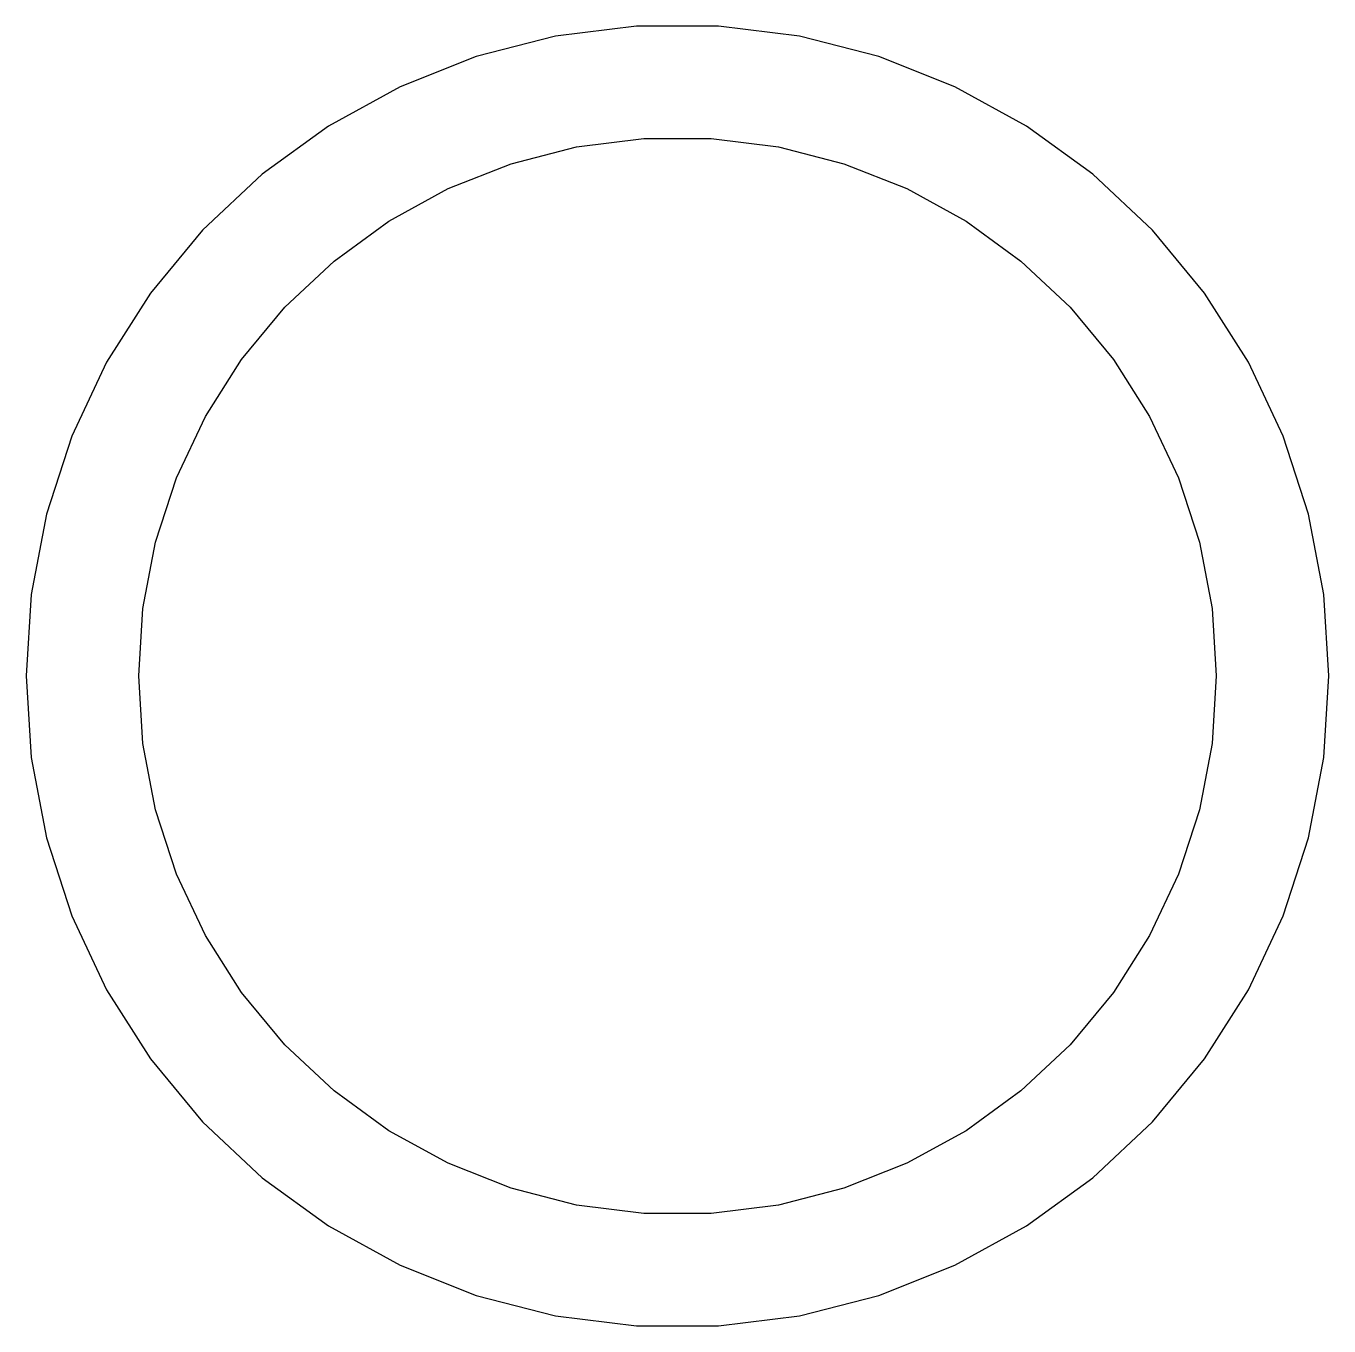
# Model space of a CAD drawing. Header units: metres. Extents: x -12 to 12, y -12 to 120.
# Drawn here: x -10.28 to 10.28, y 99.74 to 120.26 of the extents above.
import ezdxf

# ---------------------------------------------------------------- set-up
doc = ezdxf.new("R2010")
doc.units = ezdxf.units.M

msp = doc.modelspace()

# ---------------------------------------------------------------- linework, layer by layer
for p, q in [((-0.64534, 120.257), (-1.92584, 120.096)), ((0.64534, 120.257), (-0.64534, 120.257)), ((1.92584, 120.096), (0.64534, 120.257)), ((-1.92584, 120.096), (-3.17598, 119.775)), ((3.17598, 119.775), (1.92584, 120.096)), ((-3.17598, 119.775), (-4.37602, 119.3)), ((4.37602, 119.3), (3.17598, 119.775)), ((-4.37602, 119.3), (-5.50706, 118.678)), ((5.50706, 118.678), (4.37602, 119.3)), ((-5.50706, 118.678), (-6.55125, 117.919)), ((6.55125, 117.919), (5.50706, 118.678)), ((-1.59273, 118.349), (-0.533707, 118.483)), ((-0.533707, 118.483), (0.533707, 118.483)), ((0.533707, 118.483), (1.59273, 118.349)), ((-2.62663, 118.084), (-1.59273, 118.349)), ((1.59273, 118.349), (2.62663, 118.084)), ((-3.61911, 117.691), (-2.62663, 118.084)), ((2.62663, 118.084), (3.61911, 117.691)), ((-6.55125, 117.919), (-7.49213, 117.036)), ((7.49213, 117.036), (6.55125, 117.919)), ((-4.55452, 117.177), (-3.61911, 117.691)), ((3.61911, 117.691), (4.55452, 117.177)), ((-5.41809, 116.549), (-4.55452, 117.177)), ((4.55452, 117.177), (5.41809, 116.549)), ((-7.49213, 117.036), (-8.31483, 116.041)), ((8.31483, 116.041), (7.49213, 117.036)), ((-6.19623, 115.819), (-5.41809, 116.549)), ((5.41809, 116.549), (6.19623, 115.819)), ((-8.31483, 116.041), (-9.00642, 114.951)), ((9.00642, 114.951), (8.31483, 116.041)), ((-6.87663, 114.996), (-6.19623, 115.819)), ((6.19623, 115.819), (6.87663, 114.996)), ((-9.00642, 114.951), (-9.55597, 113.783)), ((-7.44859, 114.095), (-6.87663, 114.996)), ((6.87663, 114.996), (7.44859, 114.095)), ((9.55597, 113.783), (9.00642, 114.951)), ((-7.90309, 113.129), (-7.44859, 114.095)), ((7.44859, 114.095), (7.90309, 113.129)), ((-9.55597, 113.783), (-9.95482, 112.556)), ((9.95482, 112.556), (9.55597, 113.783)), ((-8.23296, 112.114), (-7.90309, 113.129)), ((7.90309, 113.129), (8.23296, 112.114)), ((-9.95482, 112.556), (-10.1967, 111.288)), ((10.1967, 111.288), (9.95482, 112.556)), ((-8.43297, 111.065), (-8.23296, 112.114)), ((8.23296, 112.114), (8.43297, 111.065)), ((-10.1967, 111.288), (-10.2777, 110)), ((10.2777, 110), (10.1967, 111.288)), ((-8.5, 110), (-8.43297, 111.065)), ((8.43297, 111.065), (8.5, 110)), ((-10.2777, 110), (-10.1967, 108.712)), ((-8.43297, 108.935), (-8.5, 110)), ((8.5, 110), (8.43297, 108.935)), ((10.1967, 108.712), (10.2777, 110)), ((-8.23296, 107.886), (-8.43297, 108.935)), ((8.43297, 108.935), (8.23296, 107.886)), ((-10.1967, 108.712), (-9.95482, 107.444)), ((9.95482, 107.444), (10.1967, 108.712)), ((-7.90309, 106.871), (-8.23296, 107.886)), ((8.23296, 107.886), (7.90309, 106.871)), ((-9.95482, 107.444), (-9.55597, 106.217)), ((9.55597, 106.217), (9.95482, 107.444)), ((-7.44859, 105.905), (-7.90309, 106.871)), ((7.90309, 106.871), (7.44859, 105.905)), ((-9.55597, 106.217), (-9.00642, 105.049)), ((9.00642, 105.049), (9.55597, 106.217)), ((-6.87663, 105.004), (-7.44859, 105.905)), ((7.44859, 105.905), (6.87663, 105.004)), ((-9.00642, 105.049), (-8.31483, 103.959)), ((8.31483, 103.959), (9.00642, 105.049)), ((-6.19623, 104.181), (-6.87663, 105.004)), ((6.87663, 105.004), (6.19623, 104.181)), ((-5.41809, 103.451), (-6.19623, 104.181)), ((6.19623, 104.181), (5.41809, 103.451)), ((-8.31483, 103.959), (-7.49213, 102.964)), ((7.49213, 102.964), (8.31483, 103.959)), ((-4.55452, 102.823), (-5.41809, 103.451)), ((5.41809, 103.451), (4.55452, 102.823)), ((-7.49213, 102.964), (-6.55125, 102.081)), ((-3.61911, 102.309), (-4.55452, 102.823)), ((4.55452, 102.823), (3.61911, 102.309)), ((6.55125, 102.081), (7.49213, 102.964)), ((-2.62663, 101.916), (-3.61911, 102.309)), ((3.61911, 102.309), (2.62663, 101.916)), ((-6.55125, 102.081), (-5.50706, 101.322)), ((5.50706, 101.322), (6.55125, 102.081)), ((-1.59273, 101.651), (-2.62663, 101.916)), ((2.62663, 101.916), (1.59273, 101.651)), ((-0.533707, 101.517), (-1.59273, 101.651)), ((1.59273, 101.651), (0.533707, 101.517)), ((0.533707, 101.517), (-0.533707, 101.517)), ((-5.50706, 101.322), (-4.37602, 100.7)), ((4.37602, 100.7), (5.50706, 101.322)), ((-4.37602, 100.7), (-3.17598, 100.225)), ((3.17598, 100.225), (4.37602, 100.7)), ((-3.17598, 100.225), (-1.92584, 99.9043)), ((1.92584, 99.9043), (3.17598, 100.225)), ((-1.92584, 99.9043), (-0.64534, 99.7426)), ((0.64534, 99.7426), (1.92584, 99.9043)), ((-0.64534, 99.7426), (0.64534, 99.7426))]:
    msp.add_line(p, q)

doc.saveas('drawing.dxf')
